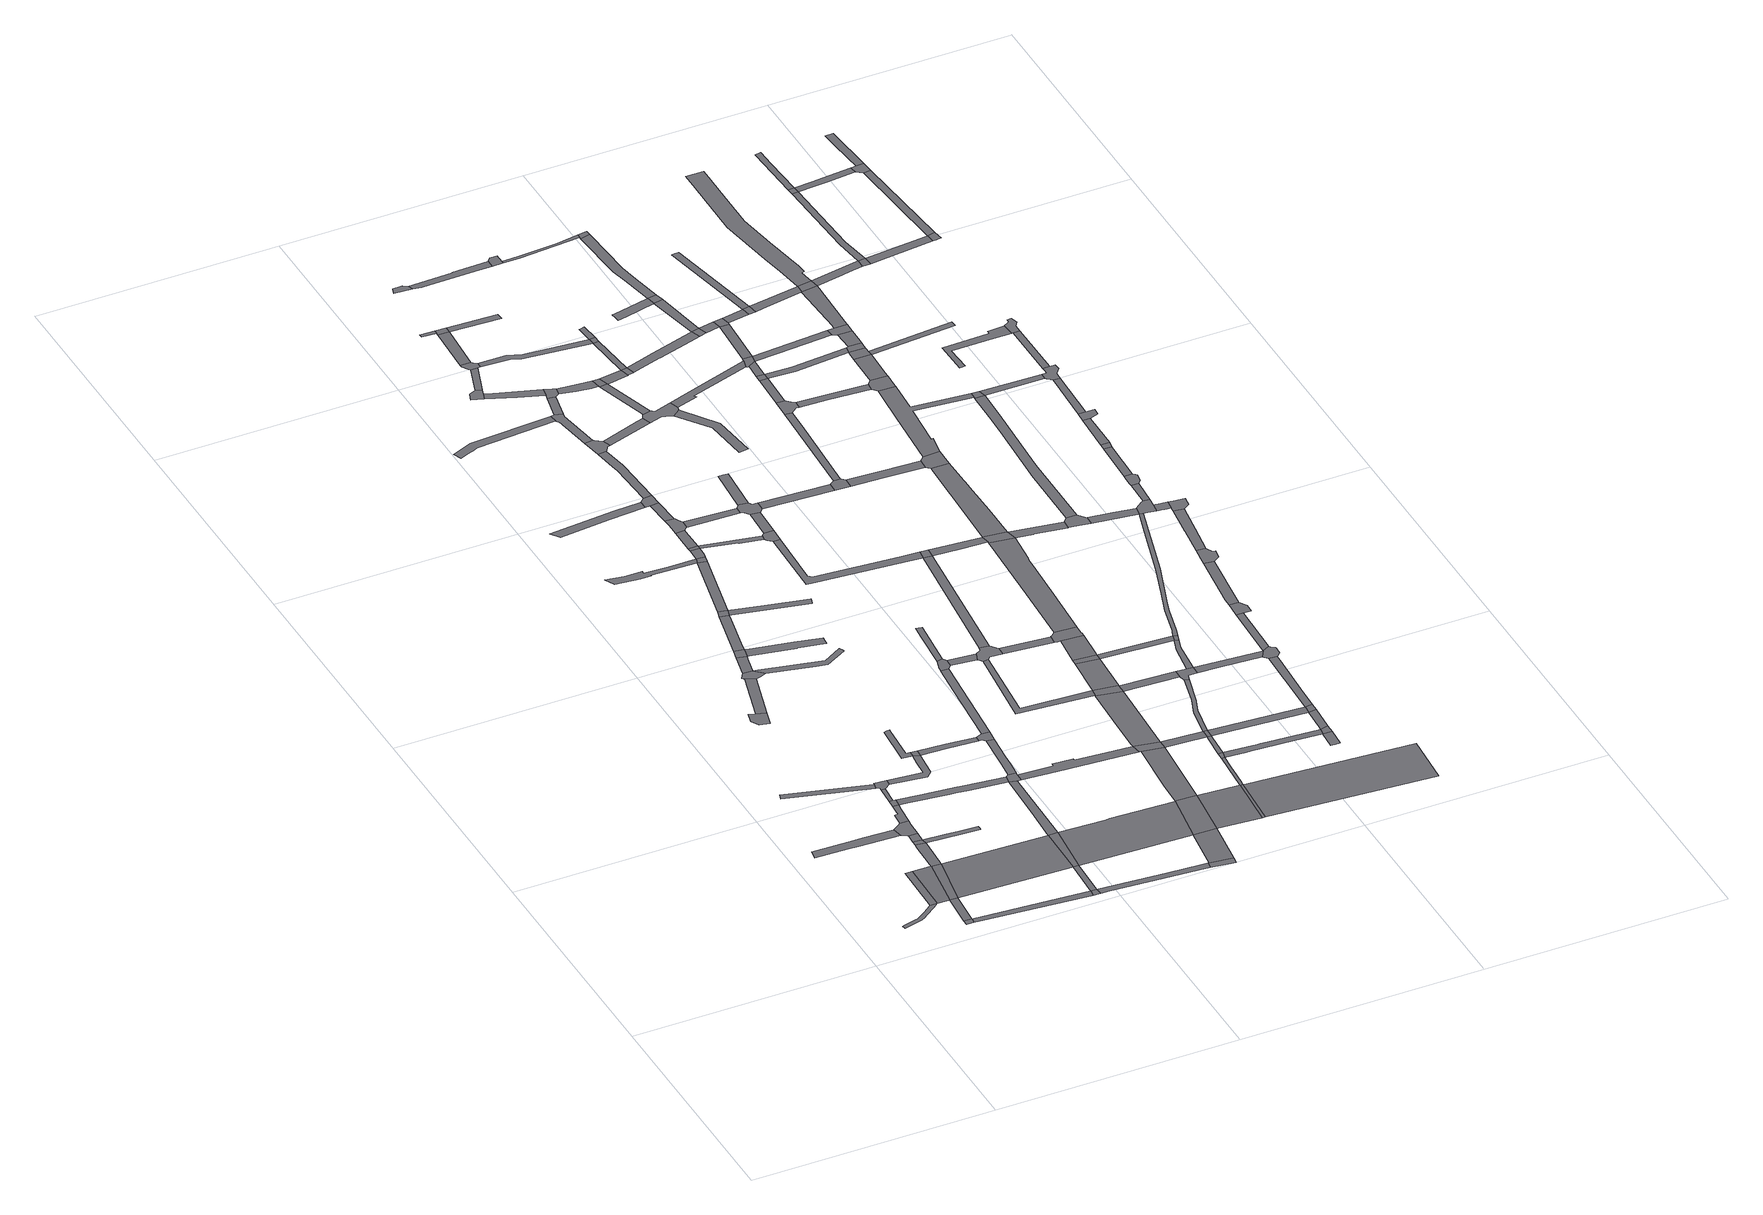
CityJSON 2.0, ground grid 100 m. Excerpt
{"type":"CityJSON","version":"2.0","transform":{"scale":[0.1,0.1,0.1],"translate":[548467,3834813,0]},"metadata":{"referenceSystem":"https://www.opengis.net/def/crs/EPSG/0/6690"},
"CityObjects":{
"road1":{"type":"Road","attributes":{"RoadStructureAttribute.sectionType":"1"},"geometry":[{"type":"MultiSurface","lod":"1","boundaries":[[[0,1,2,3,4,5,6,7,8,9,10,11,12,13,14]]]}]},
"road2":{"type":"Road","geometry":[{"type":"MultiSurface","lod":"1","boundaries":[[[15,16,17,18,19]]]}]},
"road3":{"type":"Road","geometry":[{"type":"MultiSurface","lod":"1","boundaries":[[[20,0,14,21]]]}]},
"road4":{"type":"Road","attributes":{"RoadStructureAttribute.sectionType":"1"},"geometry":[{"type":"MultiSurface","lod":"1","boundaries":[[[22,23,24,25,26,27,28,29]]]}]},
"road5":{"type":"Road","attributes":{"RoadStructureAttribute.sectionType":"1"},"geometry":[{"type":"MultiSurface","lod":"1","boundaries":[[[30,15,19,31]]]}]},
"road6":{"type":"Road","attributes":{"RoadStructureAttribute.sectionType":"1"},"geometry":[{"type":"MultiSurface","lod":"1","boundaries":[[[32,21,14,33,30,34]]]}]},
"road7":{"type":"Road","geometry":[{"type":"MultiSurface","lod":"1","boundaries":[[[34,30,31,35]]]}]},
"road8":{"type":"Road","attributes":{"RoadStructureAttribute.sectionType":"1"},"geometry":[{"type":"MultiSurface","lod":"1","boundaries":[[[36,37,38,39]]]}]},
"road9":{"type":"Road","attributes":{"RoadStructureAttribute.sectionType":"1"},"geometry":[{"type":"MultiSurface","lod":"1","boundaries":[[[40,41,42,43,34,35,44,45,46]]]}]},
"road10":{"type":"Road","geometry":[{"type":"MultiSurface","lod":"1","boundaries":[[[47,40,46,48]]]}]},
"road11":{"type":"Road","attributes":{"RoadStructureAttribute.sectionType":"1"},"geometry":[{"type":"MultiSurface","lod":"1","boundaries":[[[49,47,48,50]]]}]},
"road12":{"type":"Road","geometry":[{"type":"MultiSurface","lod":"1","boundaries":[[[51,52,29,28,53,49,50,54,55]]]}]},
"road13":{"type":"Road","attributes":{"RoadStructureAttribute.sectionType":"1"},"geometry":[{"type":"MultiSurface","lod":"1","boundaries":[[[56,18,17,57,58,59]]]}]},
"road14":{"type":"Road","attributes":{"RoadStructureAttribute.sectionType":"1"},"geometry":[{"type":"MultiSurface","lod":"1","boundaries":[[[60,61,62,63,64,51,55,65,66]]]}]},
"road15":{"type":"Road","geometry":[{"type":"MultiSurface","lod":"1","boundaries":[[[67,68,69,70,71,72]]]}]},
"road16":{"type":"Road","geometry":[{"type":"MultiSurface","lod":"1","boundaries":[[[73,60,66,74,75]]]}]},
"road17":{"type":"Road","attributes":{"RoadStructureAttribute.sectionType":"1"},"geometry":[{"type":"MultiSurface","lod":"1","boundaries":[[[76,73,75,77]]]}]},
"road18":{"type":"Road","geometry":[{"type":"MultiSurface","lod":"1","boundaries":[[[78,79,80,81,82,83,84,48,46]]]}]},
"road19":{"type":"Road","attributes":{"RoadStructureAttribute.sectionType":"1"},"geometry":[{"type":"MultiSurface","lod":"1","boundaries":[[[35,31,85,86,87]]]}]},
"road20":{"type":"Road","geometry":[{"type":"MultiSurface","lod":"1","boundaries":[[[88,89,39,38,90,76,77,91,92]]]}]},
"road21":{"type":"Road","attributes":{"RoadStructureAttribute.sectionType":"1"},"geometry":[{"type":"MultiSurface","lod":"1","boundaries":[[[93,72,71,94]]]}]},
"road22":{"type":"Road","geometry":[{"type":"MultiSurface","lod":"1","boundaries":[[[95,96,97,93,94,98,99,100]]]}]},
"road23":{"type":"Road","geometry":[{"type":"MultiSurface","lod":"1","boundaries":[[[59,58,101,102]]]}]},
"road24":{"type":"Road","attributes":{"RoadStructureAttribute.sectionType":"1"},"geometry":[{"type":"MultiSurface","lod":"1","boundaries":[[[103,104,105,92,91,106,107,108,109]]]}]},
"road25":{"type":"Road","attributes":{"RoadStructureAttribute.sectionType":"1"},"geometry":[{"type":"MultiSurface","lod":"1","boundaries":[[[110,95,100,111,112]]]}]},
"road26":{"type":"Road","attributes":{"RoadStructureAttribute.sectionType":"1"},"geometry":[{"type":"MultiSurface","lod":"1","boundaries":[[[86,59,102,113]]]}]},
"road27":{"type":"Road","attributes":{"RoadStructureAttribute.sectionType":"1"},"geometry":[{"type":"MultiSurface","lod":"1","boundaries":[[[114,115,116,117,74,66,118,119,120,121,122,123]]]}]},
"road28":{"type":"Road","geometry":[{"type":"MultiSurface","lod":"1","boundaries":[[[124,110,112,125]]]}]},
"road29":{"type":"Road","geometry":[{"type":"MultiSurface","lod":"1","boundaries":[[[126,127,128,129,130,131,103,132]]]}]},
"road30":{"type":"Road","geometry":[{"type":"MultiSurface","lod":"1","boundaries":[[[87,86,113,133]]]}]},
"road31":{"type":"Road","geometry":[{"type":"MultiSurface","lod":"1","boundaries":[[[132,103,109,134]]]}]},
"road32":{"type":"Road","attributes":{"RoadStructureAttribute.sectionType":"1"},"geometry":[{"type":"MultiSurface","lod":"1","boundaries":[[[135,124,125,136,137,138]]]}]},
"road33":{"type":"Road","attributes":{"RoadStructureAttribute.sectionType":"1"},"geometry":[{"type":"MultiSurface","lod":"1","boundaries":[[[139,140,141,142,143,144,145,146,147,148,149,150,151]]]}]},
"road34":{"type":"Road","attributes":{"RoadStructureAttribute.sectionType":"1"},"geometry":[{"type":"MultiSurface","lod":"1","boundaries":[[[152,153,154,155,156,157,158,159,100,99]]]}]},
"road35":{"type":"Road","geometry":[{"type":"MultiSurface","lod":"1","boundaries":[[[160,135,138,161]]]}]},
"road36":{"type":"Road","attributes":{"RoadStructureAttribute.sectionType":"1"},"geometry":[{"type":"MultiSurface","lod":"1","boundaries":[[[122,162,87,133,163,164]]]}]},
"road37":{"type":"Road","attributes":{"RoadStructureAttribute.sectionType":"1"},"geometry":[{"type":"MultiSurface","lod":"1","boundaries":[[[165,166,167,168,169,170,171,172,173,125,112]]]}]},
"road38":{"type":"Road","attributes":{"RoadStructureAttribute.sectionType":"1"},"geometry":[{"type":"MultiSurface","lod":"1","boundaries":[[[174,175,176,102,101,177,178,179,180,181]]]}]},
"road39":{"type":"Road","attributes":{"RoadStructureAttribute.sectionType":"1"},"geometry":[{"type":"MultiSurface","lod":"1","boundaries":[[[182,134,109,183,184,185]]]}]},
"road40":{"type":"Road","attributes":{"RoadStructureAttribute.sectionType":"1"},"geometry":[{"type":"MultiSurface","lod":"1","boundaries":[[[186,187,188,189,190,191,192]]]}]},
"road41":{"type":"Road","attributes":{"RoadStructureAttribute.sectionType":"1"},"geometry":[{"type":"MultiSurface","lod":"1","boundaries":[[[150,160,161,193]]]}]},
"road42":{"type":"Road","geometry":[{"type":"MultiSurface","lod":"1","boundaries":[[[194,123,122,164,195,196,197]]]}]},
"road43":{"type":"Road","attributes":{"RoadStructureAttribute.sectionType":"1"},"geometry":[{"type":"MultiSurface","lod":"1","boundaries":[[[198,199,200,194,197,201,202,203]]]}]},
"road44":{"type":"Road","attributes":{"RoadStructureAttribute.sectionType":"1"},"geometry":[{"type":"MultiSurface","lod":"1","boundaries":[[[204,205,206,207,208,209,210,211]]]}]},
"road45":{"type":"Road","attributes":{"RoadStructureAttribute.sectionType":"1"},"geometry":[{"type":"MultiSurface","lod":"1","boundaries":[[[212,213,214,215,216,217,161,138]]]}]},
"road46":{"type":"Road","attributes":{"RoadStructureAttribute.sectionType":"1"},"geometry":[{"type":"MultiSurface","lod":"1","boundaries":[[[218,219,133,113,220,221,222]]]}]},
"road47":{"type":"Road","geometry":[{"type":"MultiSurface","lod":"1","boundaries":[[[151,150,193,223]]]}]},
"road48":{"type":"Road","geometry":[{"type":"MultiSurface","lod":"1","boundaries":[[[224,185,184,225,198,203,226]]]}]},
"road49":{"type":"Road","attributes":{"RoadStructureAttribute.sectionType":"1"},"geometry":[{"type":"MultiSurface","lod":"1","boundaries":[[[227,151,223,228,229,230]]]}]},
"road50":{"type":"Road","geometry":[{"type":"MultiSurface","lod":"1","boundaries":[[[231,227,230,232]]]}]},
"road51":{"type":"Road","attributes":{"RoadStructureAttribute.sectionType":"1"},"geometry":[{"type":"MultiSurface","lod":"1","boundaries":[[[233,234,235,231,232,236,237,238]]]}]},
"road52":{"type":"Road","geometry":[{"type":"MultiSurface","lod":"1","boundaries":[[[239,240,233,238,241,242,243,244,245,246,247]]]}]},
"road53":{"type":"Road","geometry":[{"type":"MultiSurface","lod":"1","boundaries":[[[248,249,250,251,252,253,254,255]]]}]},
"road54":{"type":"Road","attributes":{"RoadStructureAttribute.sectionType":"1"},"geometry":[{"type":"MultiSurface","lod":"1","boundaries":[[[256,257,258,239,247]]]}]},
"road55":{"type":"Road","geometry":[{"type":"MultiSurface","lod":"1","boundaries":[[[259,260,261,262,186,192,257,256]]]}]},
"road56":{"type":"Road","attributes":{"RoadStructureAttribute.sectionType":"1"},"geometry":[{"type":"MultiSurface","lod":"1","boundaries":[[[263,264,224,226,265]]]}]},
"road57":{"type":"Road","geometry":[{"type":"MultiSurface","lod":"1","boundaries":[[[181,180,266,267,268]]]}]},
"road58":{"type":"Road","attributes":{"RoadStructureAttribute.sectionType":"1"},"geometry":[{"type":"MultiSurface","lod":"1","boundaries":[[[269,270,271,272,273,274,275,276,260,259]]]}]},
"road59":{"type":"Road","attributes":{"RoadStructureAttribute.sectionType":"1"},"geometry":[{"type":"MultiSurface","lod":"1","boundaries":[[[232,230,277,278,279,280,281]]]}]},
"road60":{"type":"Road","attributes":{"RoadStructureAttribute.sectionType":"1"},"geometry":[{"type":"MultiSurface","lod":"1","boundaries":[[[282,283,284,285,286,287,288,196,195,289,290,291]]]}]},
"road61":{"type":"Road","attributes":{"RoadStructureAttribute.sectionType":"1"},"geometry":[{"type":"MultiSurface","lod":"1","boundaries":[[[292,248,255,293]]]}]},
"road62":{"type":"Road","attributes":{"RoadStructureAttribute.sectionType":"1"},"geometry":[{"type":"MultiSurface","lod":"1","boundaries":[[[221,268,267,294]]]}]},
"road63":{"type":"Road","attributes":{"RoadStructureAttribute.sectionType":"1"},"geometry":[{"type":"MultiSurface","lod":"1","boundaries":[[[295,254,253,296,297,298]]]}]},
"road64":{"type":"Road","geometry":[{"type":"MultiSurface","lod":"1","boundaries":[[[299,300,301,292,293,302,303,304,305]]]}]},
"road65":{"type":"Road","geometry":[{"type":"MultiSurface","lod":"1","boundaries":[[[306,307,308,309,273,272,310,311,312,313,314]]]}]},
"road66":{"type":"Road","attributes":{"RoadStructureAttribute.sectionType":"1"},"geometry":[{"type":"MultiSurface","lod":"1","boundaries":[[[244,243,315,316]]]}]},
"road67":{"type":"Road","attributes":{"RoadStructureAttribute.sectionType":"1"},"geometry":[{"type":"MultiSurface","lod":"1","boundaries":[[[317,204,211,318,319,320,309,308,321,322]]]}]},
"road68":{"type":"Road","geometry":[{"type":"MultiSurface","lod":"1","boundaries":[[[323,324,325,326,327,263,265,328,329]]]}]},
"road69":{"type":"Road","geometry":[{"type":"MultiSurface","lod":"1","boundaries":[[[330,331,332,333,334]]]}]},
"road70":{"type":"Road","attributes":{"RoadStructureAttribute.sectionType":"1"},"geometry":[{"type":"MultiSurface","lod":"1","boundaries":[[[335,336,299,305,337,338]]]}]},
"road71":{"type":"Road","geometry":[{"type":"MultiSurface","lod":"1","boundaries":[[[339,222,221,294,340]]]}]},
"road72":{"type":"Road","geometry":[{"type":"MultiSurface","lod":"1","boundaries":[[[341,317,322,342]]]}]},
"road73":{"type":"Road","geometry":[{"type":"MultiSurface","lod":"1","boundaries":[[[343,344,345,346,347,324,323]]]}]},
"road74":{"type":"Road","geometry":[{"type":"MultiSurface","lod":"1","boundaries":[[[334,333,335,338,348]]]}]},
"road75":{"type":"Road","geometry":[{"type":"MultiSurface","lod":"1","boundaries":[[[349,350,281,280,351,352,353,354,355]]]}]},
"road76":{"type":"Road","attributes":{"RoadStructureAttribute.sectionType":"1"},"geometry":[{"type":"MultiSurface","lod":"1","boundaries":[[[329,328,356,357]]]}]},
"road77":{"type":"Road","geometry":[{"type":"MultiSurface","lod":"1","boundaries":[[[358,298,297,341,342,359,360]]]}]},
"road78":{"type":"Road","attributes":{"RoadStructureAttribute.sectionType":"1"},"geometry":[{"type":"MultiSurface","lod":"1","boundaries":[[[361,362,349,355,363]]]}]},
"road79":{"type":"Road","geometry":[{"type":"MultiSurface","lod":"1","boundaries":[[[364,365,366,367,368]]]}]},
"road80":{"type":"Road","attributes":{"RoadStructureAttribute.sectionType":"1"},"geometry":[{"type":"MultiSurface","lod":"1","boundaries":[[[369,370,314,313,371,372]]]}]},
"road81":{"type":"Road","geometry":[{"type":"MultiSurface","lod":"1","boundaries":[[[373,374,375,316,315,376,377,361,363,378,379,380,381]]]}]},
"road82":{"type":"Road","attributes":{"RoadStructureAttribute.sectionType":"1"},"geometry":[{"type":"MultiSurface","lod":"1","boundaries":[[[382,383,339,340,384,385]]]}]},
"road83":{"type":"Road","attributes":{"RoadStructureAttribute.sectionType":"1"},"geometry":[{"type":"MultiSurface","lod":"1","boundaries":[[[386,387,340,294,388,389]]]}]},
"road84":{"type":"Road","geometry":[{"type":"MultiSurface","lod":"1","boundaries":[[[390,391,392,357,356,393,394,395,396,397,398,399,400,401]]]}]},
"road85":{"type":"Road","geometry":[{"type":"MultiSurface","lod":"1","boundaries":[[[402,403,404,405,373,381]]]}]},
"road86":{"type":"Road","attributes":{"RoadStructureAttribute.sectionType":"1"},"geometry":[{"type":"MultiSurface","lod":"1","boundaries":[[[406,407,408,348,338]]]}]},
"road87":{"type":"Road","attributes":{"RoadStructureAttribute.sectionType":"1"},"geometry":[{"type":"MultiSurface","lod":"1","boundaries":[[[409,360,359,410,411,412,413,414]]]}]},
"road88":{"type":"Road","attributes":{"RoadStructureAttribute.sectionType":"1"},"geometry":[{"type":"MultiSurface","lod":"1","boundaries":[[[415,396,395,416,417,418]]]}]},
"road89":{"type":"Road","geometry":[{"type":"MultiSurface","lod":"1","boundaries":[[[291,290,382,385,419]]]}]},
"road90":{"type":"Road","attributes":{"RoadStructureAttribute.sectionType":"1"},"geometry":[{"type":"MultiSurface","lod":"1","boundaries":[[[420,421,303,302,422,423,424,425]]]}]},
"road91":{"type":"Road","attributes":{"RoadStructureAttribute.sectionType":"1"},"geometry":[{"type":"MultiSurface","lod":"1","boundaries":[[[353,426,427,428,429,430,431,432,433,434,354]]]}]},
"road92":{"type":"Road","geometry":[{"type":"MultiSurface","lod":"1","boundaries":[[[389,388,435,436]]]}]},
"road93":{"type":"Road","attributes":{"RoadStructureAttribute.sectionType":"1"},"geometry":[{"type":"MultiSurface","lod":"1","boundaries":[[[437,438,439,440]]]}]},
"road94":{"type":"Road","geometry":[{"type":"MultiSurface","lod":"1","boundaries":[[[414,413,438,437,441]]]}]},
"road95":{"type":"Road","attributes":{"RoadStructureAttribute.sectionType":"1"},"geometry":[{"type":"MultiSurface","lod":"1","boundaries":[[[442,443,444,445,291,419,446,447,448]]]}]},
"road96":{"type":"Road","attributes":{"RoadStructureAttribute.sectionType":"1"},"geometry":[{"type":"MultiSurface","lod":"1","boundaries":[[[430,390,401,449,450]]]}]},
"road97":{"type":"Road","geometry":[{"type":"MultiSurface","lod":"1","boundaries":[[[451,452,453,440,439,454,369,372,455,456,457,458,459,460]]]}]},
"road98":{"type":"Road","attributes":{"RoadStructureAttribute.sectionType":"1"},"geometry":[{"type":"MultiSurface","lod":"1","boundaries":[[[399,398,461,462]]]}]},
"road99":{"type":"Road","attributes":{"RoadStructureAttribute.sectionType":"1"},"geometry":[{"type":"MultiSurface","lod":"1","boundaries":[[[463,464,465,367,366,466,467,468,469]]]}]},
"road100":{"type":"Road","attributes":{"RoadStructureAttribute.sectionType":"1"},"geometry":[{"type":"MultiSurface","lod":"1","boundaries":[[[379,378,470,471]]]}]},
"road101":{"type":"Road","attributes":{"RoadStructureAttribute.sectionType":"1"},"geometry":[{"type":"MultiSurface","lod":"1","boundaries":[[[472,473,441,437,474,475,476]]]}]},
"road102":{"type":"Road","attributes":{"RoadStructureAttribute.sectionType":"1"},"geometry":[{"type":"MultiSurface","lod":"1","boundaries":[[[477,478,479,389,436,480,481,482,483]]]}]},
"road103":{"type":"Road","geometry":[{"type":"MultiSurface","lod":"1","boundaries":[[[418,417,442,448,484,485,486]]]}]},
"road104":{"type":"Road","attributes":{"RoadStructureAttribute.sectionType":"1"},"geometry":[{"type":"MultiSurface","lod":"1","boundaries":[[[419,385,487,488,489,490]]]}]},
"road105":{"type":"Road","attributes":{"RoadStructureAttribute.sectionType":"1"},"geometry":[{"type":"MultiSurface","lod":"1","boundaries":[[[491,492,493,494,495,459,458]]]}]},
"road106":{"type":"Road","geometry":[{"type":"MultiSurface","lod":"1","boundaries":[[[496,477,483,497]]]}]},
"road107":{"type":"Road","attributes":{"RoadStructureAttribute.sectionType":"1"},"geometry":[{"type":"MultiSurface","lod":"1","boundaries":[[[498,486,485,499]]]}]},
"road108":{"type":"Road","geometry":[{"type":"MultiSurface","lod":"1","boundaries":[[[500,472,476,501,502,503]]]}]},
"road109":{"type":"Road","attributes":{"RoadStructureAttribute.sectionType":"1"},"geometry":[{"type":"MultiSurface","lod":"1","boundaries":[[[489,504,496,497,505,506]]]}]},
"road110":{"type":"Road","geometry":[{"type":"MultiSurface","lod":"1","boundaries":[[[507,498,499,508]]]}]},
"road111":{"type":"Road","attributes":{"RoadStructureAttribute.sectionType":"1"},"geometry":[{"type":"MultiSurface","lod":"1","boundaries":[[[509,424,472,500]]]}]},
"road112":{"type":"Road","geometry":[{"type":"MultiSurface","lod":"1","boundaries":[[[490,489,506,510]]]}]},
"road113":{"type":"Road","geometry":[{"type":"MultiSurface","lod":"1","boundaries":[[[431,430,450,511]]]}]},
"road114":{"type":"Road","geometry":[{"type":"MultiSurface","lod":"1","boundaries":[[[512,425,424,509]]]}]},
"road115":{"type":"Road","attributes":{"RoadStructureAttribute.sectionType":"1"},"geometry":[{"type":"MultiSurface","lod":"1","boundaries":[[[513,507,508,514,515,516]]]}]},
"road116":{"type":"Road","geometry":[{"type":"MultiSurface","lod":"1","boundaries":[[[517,518,519,425,512]]]}]},
"road117":{"type":"Road","geometry":[{"type":"MultiSurface","lod":"1","boundaries":[[[520,521,522,462,461,523,513,516,524,525,526]]]}]},
"road118":{"type":"Road","geometry":[{"type":"MultiSurface","lod":"1","boundaries":[[[527,528,529,530,471,470,531,532]]]}]},
"road119":{"type":"Road","attributes":{"RoadStructureAttribute.sectionType":"1"},"geometry":[{"type":"MultiSurface","lod":"1","boundaries":[[[484,448,533,534]]]}]},
"road120":{"type":"Road","geometry":[{"type":"MultiSurface","lod":"1","boundaries":[[[535,463,469,536,537,538,539,540]]]}]},
"road121":{"type":"Road","attributes":{"RoadStructureAttribute.sectionType":"1"},"geometry":[{"type":"MultiSurface","lod":"1","boundaries":[[[541,542,543,544,490,510,545,546,547,548]]]}]},
"road122":{"type":"Road","attributes":{"RoadStructureAttribute.sectionType":"1"},"geometry":[{"type":"MultiSurface","lod":"1","boundaries":[[[511,450,549,550,551]]]}]},
"road123":{"type":"Road","attributes":{"RoadStructureAttribute.sectionType":"1"},"geometry":[{"type":"MultiSurface","lod":"1","boundaries":[[[552,553,451,460,554,555,556,557]]]}]},
"road124":{"type":"Road","attributes":{"RoadStructureAttribute.sectionType":"1"},"geometry":[{"type":"MultiSurface","lod":"1","boundaries":[[[558,559,560,561,562,497,483,563,564,565,566,567,568,569]]]}]},
"road125":{"type":"Road","attributes":{"RoadStructureAttribute.sectionType":"1"},"geometry":[{"type":"MultiSurface","lod":"1","boundaries":[[[570,571,572,573,500,503,574,575,576,577,578]]]}]},
"road126":{"type":"Road","attributes":{"RoadStructureAttribute.sectionType":"1"},"geometry":[{"type":"MultiSurface","lod":"1","boundaries":[[[579,529,528,580,581]]]}]},
"road127":{"type":"Road","attributes":{"RoadStructureAttribute.sectionType":"1"},"geometry":[{"type":"MultiSurface","lod":"1","boundaries":[[[582,436,435,583,584]]]}]},
"road128":{"type":"Road","attributes":{"RoadStructureAttribute.sectionType":"1"},"geometry":[{"type":"MultiSurface","lod":"1","boundaries":[[[585,586,520,526,587,588,589,590,591,592]]]}]},
"road129":{"type":"Road","attributes":{"RoadStructureAttribute.sectionType":"1"},"geometry":[{"type":"MultiSurface","lod":"1","boundaries":[[[508,499,593,594]]]}]},
"road130":{"type":"Road","attributes":{"RoadStructureAttribute.sectionType":"1"},"geometry":[{"type":"MultiSurface","lod":"1","boundaries":[[[595,510,506,596,597,598]]]}]},
"road131":{"type":"Road","geometry":[{"type":"MultiSurface","lod":"1","boundaries":[[[534,533,541,548,599,600,601,602]]]}]},
"road132":{"type":"Road","attributes":{"RoadStructureAttribute.sectionType":"1"},"geometry":[{"type":"MultiSurface","lod":"1","boundaries":[[[603,532,531,604,605,606]]]}]},
"road133":{"type":"Road","geometry":[{"type":"MultiSurface","lod":"1","boundaries":[[[607,608,609,610,611,612,613]]]}]},
"road134":{"type":"Road","attributes":{"RoadStructureAttribute.sectionType":"1"},"geometry":[{"type":"MultiSurface","lod":"1","boundaries":[[[614,615,616,537,536,617,618]]]}]},
"road135":{"type":"Road","geometry":[{"type":"MultiSurface","lod":"1","boundaries":[[[619,579,581,620,621,622,623,624,625,626,627]]]}]},
"road136":{"type":"Road","geometry":[{"type":"MultiSurface","lod":"1","boundaries":[[[628,629,551,550,630,585,592,631]]]}]},
"road137":{"type":"Road","attributes":{"RoadStructureAttribute.sectionType":"1"},"geometry":[{"type":"MultiSurface","lod":"1","boundaries":[[[593,632,633,602,601,634,635]]]}]},
"road138":{"type":"Road","attributes":{"RoadStructureAttribute.sectionType":"1"},"geometry":[{"type":"MultiSurface","lod":"1","boundaries":[[[636,619,627,637]]]}]},
"road139":{"type":"Road","geometry":[{"type":"MultiSurface","lod":"1","boundaries":[[[638,636,637,639]]]}]},
"road140":{"type":"Road","geometry":[{"type":"MultiSurface","lod":"1","boundaries":[[[568,640,641,642,643]]]}]},
"road141":{"type":"Road","geometry":[{"type":"MultiSurface","lod":"1","boundaries":[[[594,593,635,644]]]}]},
"road142":{"type":"Road","attributes":{"RoadStructureAttribute.sectionType":"1"},"geometry":[{"type":"MultiSurface","lod":"1","boundaries":[[[645,646,638,639]]]}]},
"road143":{"type":"Road","geometry":[{"type":"MultiSurface","lod":"1","boundaries":[[[647,570,578,648,649,650]]]}]},
"road144":{"type":"Road","geometry":[{"type":"MultiSurface","lod":"1","boundaries":[[[651,569,568,643]]]}]},
"road145":{"type":"Road","attributes":{"RoadStructureAttribute.sectionType":"1"},"geometry":[{"type":"MultiSurface","lod":"1","boundaries":[[[652,613,653,654,570,647]]]}]},
"road146":{"type":"Road","attributes":{"RoadStructureAttribute.sectionType":"1"},"geometry":[{"type":"MultiSurface","lod":"1","boundaries":[[[655,656,657,658,659,660,628,631,661,662,663,664,665,666]]]}]},
"road147":{"type":"Road","geometry":[{"type":"MultiSurface","lod":"1","boundaries":[[[667,668,552,557,669,670,646,645,671]]]}]},
"road148":{"type":"Road","geometry":[{"type":"MultiSurface","lod":"1","boundaries":[[[672,607,613,652]]]}]},
"road149":{"type":"Road","attributes":{"RoadStructureAttribute.sectionType":"1"},"geometry":[{"type":"MultiSurface","lod":"1","boundaries":[[[673,597,674,569,651]]]}]},
"road150":{"type":"Road","attributes":{"RoadStructureAttribute.sectionType":"1"},"geometry":[{"type":"MultiSurface","lod":"1","boundaries":[[[675,601,600,676,677,678]]]}]},
"road151":{"type":"Road","attributes":{"RoadStructureAttribute.sectionType":"1"},"geometry":[{"type":"MultiSurface","lod":"1","boundaries":[[[679,647,650,680,681]]]}]},
"road152":{"type":"Road","geometry":[{"type":"MultiSurface","lod":"1","boundaries":[[[682,598,597,673]]]}]},
"road153":{"type":"Road","attributes":{"RoadStructureAttribute.sectionType":"1"},"geometry":[{"type":"MultiSurface","lod":"1","boundaries":[[[681,667,671,683]]]}]},
"road154":{"type":"Road","attributes":{"RoadStructureAttribute.sectionType":"1"},"geometry":[{"type":"MultiSurface","lod":"1","boundaries":[[[684,685,686,687,688,689,690,691,607,672]]]}]},
"road155":{"type":"Road","attributes":{"RoadStructureAttribute.sectionType":"1"},"geometry":[{"type":"MultiSurface","lod":"1","boundaries":[[[692,693,694,695,631,592,696,697,698,699,700]]]}]},
"road156":{"type":"Road","geometry":[{"type":"MultiSurface","lod":"1","boundaries":[[[701,702,606,605,655,666]]]}]},
"road157":{"type":"Road","attributes":{"RoadStructureAttribute.sectionType":"1"},"geometry":[{"type":"MultiSurface","lod":"1","boundaries":[[[703,624,623,704,705,706,707,708]]]}]},
"road158":{"type":"Road","geometry":[{"type":"MultiSurface","lod":"1","boundaries":[[[709,679,681,683,710]]]}]},
"road159":{"type":"Road","geometry":[{"type":"MultiSurface","lod":"1","boundaries":[[[711,712,614,618,688,687]]]}]},
"road160":{"type":"Road","attributes":{"RoadStructureAttribute.sectionType":"1"},"geometry":[{"type":"MultiSurface","lod":"1","boundaries":[[[713,714,715,598,682,716,717,718]]]}]},
"road161":{"type":"Road","attributes":{"RoadStructureAttribute.sectionType":"1"},"geometry":[{"type":"MultiSurface","lod":"1","boundaries":[[[719,720,639,637,721,722]]]}]},
"road162":{"type":"Road","attributes":{"RoadStructureAttribute.sectionType":"1"},"geometry":[{"type":"MultiSurface","lod":"1","boundaries":[[[723,724,709,710,725]]]}]},
"road163":{"type":"Road","geometry":[{"type":"MultiSurface","lod":"1","boundaries":[[[726,727,728,678,677,713,718,729,730,731,732]]]}]},
"road164":{"type":"Road","attributes":{"RoadStructureAttribute.sectionType":"1"},"geometry":[{"type":"MultiSurface","lod":"1","boundaries":[[[733,671,645,734,735]]]}]},
"road165":{"type":"Road","attributes":{"RoadStructureAttribute.sectionType":"1"},"geometry":[{"type":"MultiSurface","lod":"1","boundaries":[[[736,737,738,739,740,741,594,644,742,743,744,745,746]]]}]},
"road166":{"type":"Road","geometry":[{"type":"MultiSurface","lod":"1","boundaries":[[[747,700,699,748,749,750,751,752,753]]]}]},
"road167":{"type":"Road","geometry":[{"type":"MultiSurface","lod":"1","boundaries":[[[754,723,725,755]]]}]},
"road168":{"type":"Road","attributes":{"RoadStructureAttribute.sectionType":"1"},"geometry":[{"type":"MultiSurface","lod":"1","boundaries":[[[756,678,728,757]]]}]},
"road169":{"type":"Road","attributes":{"RoadStructureAttribute.sectionType":"1"},"geometry":[{"type":"MultiSurface","lod":"1","boundaries":[[[758,759,760,761,723,754]]]}]},
"road170":{"type":"Road","geometry":[{"type":"MultiSurface","lod":"1","boundaries":[[[762,763,708,707,764,765,766,767,768,769,770]]]}]},
"road171":{"type":"Road","geometry":[{"type":"MultiSurface","lod":"1","boundaries":[[[771,756,757,772,773,774]]]}]},
"road172":{"type":"Road","attributes":{"RoadStructureAttribute.sectionType":"1"},"geometry":[{"type":"MultiSurface","lod":"1","boundaries":[[[766,775,776,702,701,777,778,779,780,781,782,783,784,767]]]}]},
"road173":{"type":"Road","attributes":{"RoadStructureAttribute.sectionType":"1"},"geometry":[{"type":"MultiSurface","lod":"1","boundaries":[[[785,786,762,770,787,788]]]}]},
"road174":{"type":"Road","attributes":{"RoadStructureAttribute.sectionType":"1"},"geometry":[{"type":"MultiSurface","lod":"1","boundaries":[[[789,790,791,751,750,792,736,793]]]}]},
"road175":{"type":"Road","geometry":[{"type":"MultiSurface","lod":"1","boundaries":[[[722,794,785,788,795,796,797,798]]]}]},
"road176":{"type":"Road","attributes":{"RoadStructureAttribute.sectionType":"1"},"geometry":[{"type":"MultiSurface","lod":"1","boundaries":[[[799,800,754,755,801,802]]]}]},
"road177":{"type":"Road","attributes":{"RoadStructureAttribute.sectionType":"1"},"geometry":[{"type":"MultiSurface","lod":"1","boundaries":[[[803,804,771,774,805]]]}]},
"road178":{"type":"Road","attributes":{"RoadStructureAttribute.sectionType":"1"},"geometry":[{"type":"MultiSurface","lod":"1","boundaries":[[[806,807,808,809,810,811,812,813,814,815,747,753]]]}]},
"road179":{"type":"Road","geometry":[{"type":"MultiSurface","lod":"1","boundaries":[[[816,817,719,722,798,818,819]]]}]},
"road180":{"type":"Road","attributes":{"RoadStructureAttribute.sectionType":"1"},"geometry":[{"type":"MultiSurface","lod":"1","boundaries":[[[820,816,819,821,822]]]}]},
"road181":{"type":"Road","geometry":[{"type":"MultiSurface","lod":"1","boundaries":[[[823,824,733,735,825,820,822,826]]]}]},
"road182":{"type":"Road","geometry":[{"type":"MultiSurface","lod":"1","boundaries":[[[827,828,803,805,829,830,831,832,833]]]}]},
"road183":{"type":"Road","attributes":{"RoadStructureAttribute.sectionType":"1"},"geometry":[{"type":"MultiSurface","lod":"1","boundaries":[[[834,835,836,802,837,838,823,826]]]}]},
"road184":{"type":"Road","geometry":[{"type":"MultiSurface","lod":"1","boundaries":[[[839,840,793,736,746,841,842,843,844]]]}]},
"road185":{"type":"Road","geometry":[{"type":"MultiSurface","lod":"1","boundaries":[[[845,799,802,836]]]}]},
"road186":{"type":"Road","geometry":[{"type":"MultiSurface","lod":"1","boundaries":[[[782,781,811,810,846]]]}]},
"road187":{"type":"Road","attributes":{"RoadStructureAttribute.sectionType":"1"},"geometry":[{"type":"MultiSurface","lod":"1","boundaries":[[[847,848,849,827,833,850,851]]]}]},
"road188":{"type":"Road","attributes":{"RoadStructureAttribute.sectionType":"1"},"geometry":[{"type":"MultiSurface","lod":"1","boundaries":[[[852,853,843,842,854,855,856,857,858,859]]]}]},
"road189":{"type":"Road","attributes":{"RoadStructureAttribute.sectionType":"1"},"geometry":[{"type":"MultiSurface","lod":"1","boundaries":[[[860,839,844,861]]]}]},
"road190":{"type":"Road","attributes":{"RoadStructureAttribute.sectionType":"1"},"geometry":[{"type":"MultiSurface","lod":"1","boundaries":[[[862,863,864,865,866,795,788]]]}]},
"road191":{"type":"Road","geometry":[{"type":"MultiSurface","lod":"1","boundaries":[[[867,868,869,870,871,872,860,861,873,874]]]}]},
"road192":{"type":"Road","geometry":[{"type":"MultiSurface","lod":"1","boundaries":[[[875,859,858,847,851,876,877,878,879]]]}]},
"road193":{"type":"Road","attributes":{"RoadStructureAttribute.sectionType":"1"},"geometry":[{"type":"MultiSurface","lod":"1","boundaries":[[[880,881,882,883,884,799,845,885,886,887,888,889,890,891,892,893]]]}]},
"road194":{"type":"Road","attributes":{"RoadStructureAttribute.sectionType":"1"},"geometry":[{"type":"MultiSurface","lod":"1","boundaries":[[[894,870,869,895]]]}]},
"road195":{"type":"Road","geometry":[{"type":"MultiSurface","lod":"1","boundaries":[[[896,894,895,897]]]}]},
"road196":{"type":"Road","attributes":{"RoadStructureAttribute.sectionType":"1"},"geometry":[{"type":"MultiSurface","lod":"1","boundaries":[[[898,899,900,845,836,901,902,903,904,905]]]}]},
"road197":{"type":"Road","attributes":{"RoadStructureAttribute.sectionType":"1"},"geometry":[{"type":"MultiSurface","lod":"1","boundaries":[[[846,810,906,907]]]}]},
"road198":{"type":"Road","attributes":{"RoadStructureAttribute.sectionType":"1"},"geometry":[{"type":"MultiSurface","lod":"1","boundaries":[[[908,896,897,909]]]}]},
"road199":{"type":"Road","geometry":[{"type":"MultiSurface","lod":"1","boundaries":[[[910,908,909,911,912,913]]]}]},
"road200":{"type":"Road","attributes":{"RoadStructureAttribute.sectionType":"1"},"geometry":[{"type":"MultiSurface","lod":"1","boundaries":[[[914,915,916,917,918,919,920,921,922,923]]]}]},
"road201":{"type":"Road","attributes":{"RoadStructureAttribute.sectionType":"1"},"geometry":[{"type":"MultiSurface","lod":"1","boundaries":[[[924,910,913,925]]]}]},
"road202":{"type":"Road","geometry":[{"type":"MultiSurface","lod":"1","boundaries":[[[926,905,904,927]]]}]},
"road203":{"type":"Road","geometry":[{"type":"MultiSurface","lod":"1","boundaries":[[[928,929,930,931,932,933,934,907,906,935,936,924,925,937,938]]]}]},
"road204":{"type":"Road","attributes":{"RoadStructureAttribute.sectionType":"1"},"geometry":[{"type":"MultiSurface","lod":"1","boundaries":[[[939,940,941,942,943,944,905,926]]]}]},
"road205":{"type":"Road","attributes":{"RoadStructureAttribute.sectionType":"1"},"geometry":[{"type":"MultiSurface","lod":"1","boundaries":[[[945,932,931,946]]]}]},
"road206":{"type":"Road","geometry":[{"type":"MultiSurface","lod":"1","boundaries":[[[947,948,942,941]]]}]},
"road207":{"type":"Road","geometry":[{"type":"MultiSurface","lod":"1","boundaries":[[[949,950,951,914,923,945,946,952,953,954]]]}]},
"road208":{"type":"Road","attributes":{"RoadStructureAttribute.sectionType":"1"},"geometry":[{"type":"MultiSurface","lod":"1","boundaries":[[[955,956,957,958,948,947]]]}]},
"road209":{"type":"Road","attributes":{"RoadStructureAttribute.sectionType":"1"},"geometry":[{"type":"MultiSurface","lod":"1","boundaries":[[[959,960,926,927,961,962]]]}]},
"road210":{"type":"Road","attributes":{"RoadStructureAttribute.sectionType":"1"},"geometry":[{"type":"MultiSurface","lod":"1","boundaries":[[[963,964,965,947,941,966,967,968]]]}]},
"road211":{"type":"Road","geometry":[{"type":"MultiSurface","lod":"1","boundaries":[[[969,959,962,970,971,972]]]}]},
"road212":{"type":"Road","attributes":{"RoadStructureAttribute.sectionType":"1"},"geometry":[{"type":"MultiSurface","lod":"1","boundaries":[[[973,974,959,969]]]}]},
"road213":{"type":"Road","geometry":[{"type":"MultiSurface","lod":"1","boundaries":[[[975,976,963,968,974,973]]]}]},
"road214":{"type":"Road","attributes":{"RoadStructureAttribute.sectionType":"1"},"geometry":[{"type":"MultiSurface","lod":"1","boundaries":[[[977,978,979,980,981,982,976,975]]]}]}
},
"vertices":[
[345,252,0],[339,248,0],[306,222,0],[279,203,0],[267,197,0],[259,195,0],[208,182,0],[197,179,0],[200,163,0],[259,178,0],[278,183,0],[292,191,0],[307,202,0],[350,233,0],[374,251,0],
[414,111,0],[413,87,0],[441,85,0],[446,108,0],[444,108,0],
[350,471,0],[379,471,0],
[307,738,0],[271,738,0],[100,742,0],[94,704,0],[229,700,0],[270,698,0],[440,693,0],[432,735,0],
[424,250,0],[456,249,0],
[452,469,0],[419,250,0],[455,469,0],
[495,468,0],
[150,1115,0],[143,1091,0],[486,997,0],[492,1021,0],
[461,615,0],[460,603,0],[455,483,0],[455,481,0],[495,481,0],[501,601,0],[501,608,0],
[461,635,0],[498,633,0],
[463,675,0],[500,675,0],
[470,761,0],[459,753,0],[462,676,0],[502,736,0],[505,759,0],
[789,82,0],[789,56,0],[911,45,0],[914,73,0],
[492,867,0],[490,827,0],[489,816,0],[474,813,0],[470,762,0],[513,838,0],[516,866,0],
[267,1615,0],[255,1573,0],[274,1540,0],[314,1530,0],[333,1596,0],[293,1607,0],
[494,902,0],[520,900,0],[508,901,0],
[499,979,0],[515,978,0],
[574,604,0],[641,600,0],[719,596,0],[720,606,0],[720,616,0],[649,621,0],[587,626,0],
[918,237,0],[922,236,0],[927,455,0],
[518,1026,0],[494,1028,0],[500,993,0],[540,996,0],[543,1023,0],
[353,1820,0],[391,1803,0],
[361,1856,0],[344,1829,0],[349,1824,0],[409,1808,0],[437,1817,0],[402,1854,0],
[941,45,0],[939,73,0],
[696,1118,0],[692,1073,0],[687,1008,0],[688,976,0],[712,998,0],[717,1047,0],[723,1110,0],
[382,1953,0],[418,1928,0],[422,1944,0],
[944,235,0],
[789,869,0],[749,873,0],[732,875,0],[616,888,0],[560,861,0],[714,844,0],[737,841,0],[789,835,0],[944,818,0],[949,850,0],
[392,1995,0],[431,1987,0],
[681,1143,0],[691,1298,0],[692,1300,0],[679,1299,0],[667,1297,0],[653,1122,0],[698,1141,0],
[965,454,0],
[726,1139,0],
[439,2210,0],[435,2005,0],[474,2195,0],[476,2202,0],
[409,2573,0],[321,2577,0],[308,2577,0],[308,2589,0],[237,2591,0],[162,2602,0],[183,2562,0],[283,2550,0],[325,2549,0],[326,2554,0],[333,2555,0],[514,2550,0],[522,2572,0],
[624,1777,0],[669,1767,0],[759,1818,0],[754,1829,0],[749,1841,0],[748,1840,0],[672,1795,0],[421,1849,0],
[446,2240,0],[484,2232,0],
[934,608,0],[969,617,0],[974,810,0],
[431,1942,0],[610,1909,0],[613,1908,0],[719,1888,0],[721,1888,0],[723,1907,0],[725,1925,0],[617,1948,0],[440,1985,0],
[1355,42,0],[1218,52,0],[1014,67,0],[977,43,0],[1189,27,0],[1332,16,0],[1375,13,0],[1380,40,0],
[840,1130,0],[832,1104,0],[957,1096,0],[958,1120,0],
[493,2978,0],[383,2974,0],[293,2966,0],[105,2949,0],[133,2912,0],[346,2934,0],[495,2944,0],
[551,2542,0],
[961,858,0],[989,809,0],[991,843,0],[992,855,0],
[981,1083,0],[971,967,0],[967,926,0],[998,919,0],[1002,966,0],[1012,1080,0],
[432,3608,0],[92,3585,0],[6,3551,0],[21,3516,0],[54,3529,0],[80,3539,0],[102,3550,0],[435,3572,0],
[485,2200,0],[783,2136,0],[788,2150,0],[793,2163,0],[791,2164,0],[620,2202,0],
[1176,448,0],[1161,448,0],[946,235,0],[1407,222,0],[1441,440,0],
[557,2570,0],
[986,1131,0],[971,1095,0],[1016,1128,0],
[523,2626,0],[560,2586,0],[561,2594,0],[562,2625,0],
[523,2643,0],[562,2642,0],
[524,2750,0],[523,2731,0],[524,2714,0],[562,2644,0],[561,2740,0],[561,2750,0],
[522,2838,0],[524,2804,0],[562,2751,0],[575,2764,0],[577,2766,0],[577,2801,0],[575,2804,0],[561,2830,0],[559,2833,0],
[254,3875,0],[245,3871,0],[228,3864,0],[224,3862,0],[212,3830,0],[259,3812,0],[271,3842,0],[279,3867,0],
[552,2947,0],[516,2945,0],[516,2941,0],
[549,3000,0],[514,2998,0],[512,2996,0],[505,2989,0],
[1023,1551,0],[1011,1421,0],[1054,1549,0],
[1474,0,0],[1478,28,0],[1384,40,0],
[540,3142,0],[538,3199,0],[536,3217,0],[519,3320,0],[483,3316,0],[498,3223,0],[503,3196,0],[514,3001,0],
[576,2621,0],[706,2595,0],[706,2590,0],[799,2571,0],[804,2596,0],
[1375,821,0],[1221,833,0],[1219,843,0],[1136,847,0],[1136,845,0],[1134,836,0],[1134,834,0],[1133,798,0],[1455,774,0],[1449,816,0],
[295,3998,0],[323,3998,0],
[1502,220,0],
[284,3836,0],[373,3767,0],[474,3732,0],[480,3769,0],
[273,4040,0],[272,4028,0],[290,4004,0],[334,3998,0],[335,4021,0],[328,4027,0],[315,4038,0],
[535,3384,0],[508,3403,0],[505,3405,0],[470,3399,0],[521,3323,0],[533,3341,0],[534,3343,0],[547,3347,0],[536,3383,0],
[793,2758,0],[794,2791,0],
[446,3609,0],[436,3570,0],[442,3565,0],[445,3562,0],[477,3585,0],[480,3602,0],
[1061,1614,0],[1036,1608,0],[1033,1597,0],[1024,1566,0],[1024,1563,0],[1069,1564,0],[1071,1599,0],
[222,4277,0],[222,4268,0],[222,4260,0],[282,4258,0],[283,4275,0],
[282,4246,0],[282,4244,0],[327,4240,0],[328,4246,0],
[1441,442,0],[1527,438,0],
[470,3714,0],[501,3707,0],
[1081,1824,0],[1068,1826,0],[1056,1829,0],[1056,1827,0],[1051,1776,0],
[329,4273,0],
[815,2608,0],[810,2602,0],[808,2562,0],[816,2554,0],[824,2546,0],[852,2545,0],[855,2607,0],
[1174,1552,0],[1186,1587,0],
[513,3757,0],[519,3719,0],[526,3753,0],
[822,2736,0],[816,2608,0],[860,2729,0],
[258,4577,0],[250,4550,0],[325,4543,0],[317,4567,0],[298,4577,0],
[730,3447,0],[703,3439,0],[704,3397,0],[743,3409,0],
[807,2807,0],[807,2806,0],[797,2794,0],[805,2758,0],[809,2753,0],[877,2747,0],[879,2787,0],[856,2788,0],[847,2804,0],
[1464,773,0],[1446,548,0],[1536,549,0],[1553,758,0],
[1693,425,0],[1544,437,0],[1682,207,0],[1698,424,0],
[1212,1617,0],[1210,1602,0],[1190,1590,0],[1176,1551,0],[1182,1544,0],[1189,1535,0],[1212,1538,0],[1224,1550,0],[1273,1545,0],[1276,1581,0],[1274,1583,0],[1251,1612,0],
[860,2999,0],[840,3000,0],[820,3001,0],[820,2999,0],
[538,4235,0],[537,4250,0],[537,4265,0],
[598,3745,0],[585,3707,0],[594,3706,0],[643,3697,0],[672,3697,0],[666,3738,0],
[1180,1212,0],[1153,1187,0],[1465,1163,0],[1469,1195,0],
[1553,796,0],
[510,4000,0],[452,4020,0],[453,3992,0],[493,3977,0],[773,3948,0],[770,3975,0],
[816,2280,0],[815,2251,0],[835,2249,0],[1196,2218,0],[1275,2211,0],[1278,2250,0],[1208,2256,0],[857,2284,0],[842,2299,0],
[1694,206,0],[1709,424,0],
[708,3698,0],[674,3693,0],[743,3470,0],[775,3478,0],
[694,3738,0],
[1465,1159,0],[1458,994,0],[1450,835,0],[1450,822,0],[1553,800,0],[1560,963,0],[1568,1139,0],
[1251,1613,0],[1310,2208,0],
[863,3489,0],[790,3466,0],[780,3474,0],[740,3466,0],[795,3425,0],[796,3426,0],[828,3415,0],[840,3411,0],[872,3435,0],[876,3451,0],
[1475,1525,0],[1479,1563,0],
[650,4576,0],[500,4574,0],[500,4571,0],[359,4540,0],[413,4541,0],[597,4542,0],[650,4543,0],
[1167,2733,0],[1169,2774,0],
[790,3752,0],[782,3750,0],[711,3698,0],[717,3698,0],[800,3712,0],
[1711,606,0],[1706,530,0],[1702,479,0],[1711,438,0],[1715,491,0],[1718,539,0],[1723,605,0],
[1570,1179,0],[1570,1181,0],[1471,1195,0],
[1553,759,0],[1632,755,0],[1722,750,0],[1724,785,0],
[934,3280,0],[955,3100,0],[995,3105,0],[973,3294,0],[876,3430,0],
[1713,637,0],[1730,636,0],
[1486,1371,0],[1580,1359,0],
[815,3757,0],[806,3714,0],[823,3719,0],[826,3720,0],
[1720,732,0],[1736,728,0],[1737,748,0],
[1488,1395,0],[1582,1387,0],
[796,3950,0],
[1741,786,0],
[1313,2247,0],
[794,3977,0],
[1500,1523,0],[1582,1391,0],[1583,1393,0],[1591,1517,0],
[787,4053,0],[776,4051,0],[764,4050,0],
[1503,1582,0],[1488,1570,0],[1480,1564,0],[1488,1524,0],[1592,1536,0],[1591,1536,0],[1593,1577,0],
[1218,2789,0],[1217,2790,0],[1189,2787,0],[1184,2784,0],[1230,2730,0],[1232,2775,0],
[1796,1131,0],[1797,1167,0],
[664,4594,0],[695,4543,0],[694,4555,0],[694,4569,0],[694,4578,0],[694,4594,0],
[1803,1106,0],[1772,981,0],[1758,944,0],[1743,906,0],[1763,913,0],[1775,944,0],[1785,968,0],[1821,1101,0],
[1425,2202,0],[1532,2196,0],[1525,2231,0],
[1221,3607,0],[955,3520,0],[968,3480,0],[960,3490,0],[964,3491,0],[1211,3570,0],
[1976,619,0],[1890,625,0],[1880,625,0],[1868,626,0],[1851,627,0],[1809,600,0],[1836,598,0],[1854,597,0],[1870,596,0],[2001,587,0],[2111,579,0],[2118,609,0],
[1130,3854,0],[1127,3853,0],[1120,3851,0],[943,3797,0],[888,3739,0],[952,3758,0],[954,3758,0],[1100,3802,0],[1142,3814,0],
[1209,3239,0],[1236,3150,0],[1240,3237,0],
[1724,423,0],[2380,156,0],[2395,374,0],
[1533,2191,0],[1516,1843,0],[1605,1795,0],[1615,1965,0],[1618,2029,0],[1621,2043,0],[1621,2045,0],[1634,2176,0],
[1877,1344,0],[1886,1372,0],
[1938,772,0],[1934,735,0],[2125,722,0],[2129,759,0],
[1828,1126,0],[1865,1124,0],[1867,1162,0],[1841,1165,0],
[1376,2768,0],[1361,2724,0],[1530,2716,0],[1532,2761,0],
[1076,4111,0],[954,4085,0],[912,4076,0],[915,4057,0],[919,4037,0],[954,4044,0],[1082,4073,0],
[1018,4580,0],[927,4567,0],[762,4556,0],[760,4543,0],[1017,4563,0],
[1213,3317,0],[1245,3242,0],[1265,3258,0],[1266,3258,0],[1278,3257,0],[1279,3290,0],[1265,3301,0],[1249,3313,0],[1247,3315,0],
[1529,2234,0],[1526,2232,0],[1532,2195,0],[1623,2220,0],
[1864,1304,0],[1859,1289,0],[1880,1294,0],[1894,1339,0],
[1220,3469,0],[1252,3468,0],
[1221,3499,0],[1252,3498,0],
[2107,502,0],[2125,501,0],[2144,500,0],[2149,577,0],
[1903,1366,0],
[1256,3585,0],[1224,3565,0],
[1163,3862,0],[1152,3817,0],[1173,3824,0],[1174,3824,0],
[2151,617,0],
[1121,4081,0],[1082,4072,0],[1084,4063,0],
[1547,2701,0],[1546,2694,0],[1541,2581,0],[1541,2572,0],[1536,2468,0],[1528,2239,0],[1623,2377,0],[1622,2533,0],[1621,2571,0],[1621,2580,0],[1620,2679,0],[1620,2700,0],
[1222,3618,0],[1221,3611,0],[1217,3568,0],[1220,3566,0],[1261,3618,0],
[1114,4118,0],
[2157,727,0],[2119,625,0],
[1959,1154,0],[1958,1119,0],[2123,1109,0],[2143,1140,0],
[1227,3873,0],[1229,3834,0],[1234,3835,0],
[2159,762,0],
[1273,3833,0],
[1087,4257,0],[1074,4323,0],[1060,4555,0],[1059,4563,0],[1017,4553,0],[1017,4551,0],[1034,4315,0],[1048,4249,0],
[1839,2185,0],[1830,2187,0],[1711,2206,0],[1637,2217,0],[1643,2175,0],[1705,2166,0],[1707,2166,0],[1836,2147,0],[1840,2186,0],
[1621,2781,0],[1551,2778,0],
[1542,3275,0],[1390,3251,0],[1522,3243,0],[1531,3242,0],[1565,3241,0],[1568,3273,0],
[1267,3880,0],[1274,3843,0],
[1058,4572,0],[1056,4585,0],
[2141,1089,0],[2138,1022,0],[2133,879,0],[2164,868,0],[2171,1037,0],[2173,1087,0],
[1596,3515,0],[1365,3494,0],[1365,3464,0],[1591,3485,0],
[1358,3896,0],[1351,3895,0],[1365,3858,0],
[2192,1140,0],[2178,1152,0],[2173,1157,0],[2177,1090,0],[2188,1100,0],[2191,1102,0],[2195,1137,0],
[1581,3642,0],[1356,3594,0],[1583,3611,0],
[2108,2108,0],[2078,2004,0],[2011,1770,0],[1962,1627,0],[1929,1528,0],[1898,1402,0],[1913,1398,0],[1942,1517,0],[1962,1577,0],[2026,1766,0],[2124,2106,0],
[1857,2206,0],[1838,2147,0],[1878,2141,0],[1924,2135,0],[1926,2172,0],[1918,2182,0],[1900,2204,0],
[1388,3902,0],[1395,3863,0],
[2153,1386,0],[2180,1385,0],
[1304,4320,0],[1289,4319,0],[1274,4318,0],[1274,4316,0],
[1586,3292,0],[1569,3273,0],[1566,3239,0],[1567,3238,0],[1584,3220,0],[1654,3217,0],[1654,3239,0],[1655,3272,0],[1656,3290,0],
[2156,1454,0],[2213,1383,0],[2215,1423,0],[2195,1452,0],
[1580,3170,0],[1569,3037,0],[1635,2864,0],[1627,2864,0],[1642,3046,0],[1643,3052,0],[1882,3029,0],[1884,3057,0],[1645,3080,0],[1645,3084,0],
[1589,3438,0],[1586,3305,0],[1656,3312,0],[1660,3436,0],
[2038,2158,0],[2027,2159,0],[1929,2172,0],[2102,2109,0],[2115,2146,0],
[1590,3479,0],[1659,3458,0],[1659,3463,0],[1659,3467,0],[1659,3483,0],
[1604,3937,0],[1599,3937,0],[1429,3869,0],[1601,3899,0],
[2186,1728,0],[2157,1487,0],[2227,1723,0],
[1901,2533,0],[1901,2564,0],[1918,2893,0],[1924,3020,0],[1924,3024,0],[1881,3022,0],[1878,2895,0],[1874,2774,0],[1861,2534,0],[1859,2499,0],
[1605,3518,0],[1604,3516,0],[1660,3506,0],[1660,3516,0],
[1604,3601,0],[1661,3547,0],[1662,3599,0],
[1608,3644,0],[1600,3643,0],[1599,3603,0],[1663,3643,0],
[2197,1812,0],[2190,1760,0],[2253,1740,0],[2254,1740,0],[2260,1779,0],[2246,1780,0],[2234,1808,0],
[1663,3665,0],[1670,3890,0],[1671,3909,0],[1601,3898,0],[1611,3659,0],
[2158,2177,0],[2150,2172,0],[2141,2103,0],[2174,2098,0],[2180,2137,0],[2183,2175,0],
[1664,3946,0],
[1916,3054,0],
[2229,2071,0],[2212,1940,0],[2212,1936,0],[2252,1934,0],[2271,2066,0],
[2218,2132,0],[2210,2133,0],[2202,2094,0],[2205,2093,0],[2213,2092,0],[2215,2092,0],[2231,2090,0],[2236,2130,0],
[2160,2283,0],[2192,2282,0],
[1670,3437,0],[2017,3463,0],[2016,3475,0],[2015,3488,0],[1672,3459,0],
[2205,2334,0],[2203,2336,0],[2196,2345,0],[2161,2344,0],[2161,2335,0],[2160,2296,0],[2204,2297,0],[2209,2330,0],
[2258,2127,0],[2292,2079,0],[2295,2081,0],[2297,2082,0],[2302,2121,0],
[1535,4733,0],[1535,4654,0],[1532,4381,0],[1571,4144,0],[1587,4048,0],[1664,3947,0],[1655,4007,0],[1666,4010,0],[1663,4049,0],[1632,4230,0],[1606,4391,0],[1607,4563,0],[1609,4713,0],[1609,4733,0],
[2170,2531,0],[2202,2530,0],
[2171,2559,0],[2206,2557,0],
[1870,3982,0],[1868,3982,0],[1851,3979,0],[1768,3926,0],[1784,3929,0],[1813,3935,0],[1872,3943,0],[1874,3982,0],
[2169,3022,0],[2170,3050,0],
[2179,2726,0],[2210,2725,0],
[2181,2769,0],[2247,2738,0],[2248,2766,0],[2212,2767,0],
[2178,3382,0],[2108,3376,0],[2108,3364,0],[1913,3357,0],[1917,3219,0],[1929,3219,0],[1940,3220,0],[1934,3327,0],[2109,3329,0],[2182,3329,0],
[2192,2999,0],[2220,2998,0],
[1904,3984,0],[1907,3946,0],
[2240,3081,0],[2225,3080,0],[2222,3080,0],[2216,3080,0],[2189,3080,0],[2189,3066,0],[2189,3049,0],[2174,3017,0],[2177,3014,0],[2222,3030,0],[2241,3055,0],
[1883,4111,0],[1874,4291,0],[1865,4466,0],[1839,4464,0],[1852,4225,0],[1858,4106,0],
[2189,3329,0],[2216,3330,0],
[1862,4496,0],[1838,4494,0],
[2222,3411,0],[2204,3410,0],[2204,3398,0],[2216,3362,0],[2220,3368,0],[2231,3385,0],
[1853,4671,0],[1850,4748,0],[1825,4743,0],[1828,4679,0],
[2172,4011,0],[2166,4010,0],[1958,3950,0],[2175,3973,0],
[2104,4516,0],[1984,4506,0],[1943,4502,0],[1933,4471,0],[1983,4475,0],[2107,4486,0],
[2204,4017,0],[2190,3974,0],[2198,3975,0],[2212,3977,0],
[2164,4469,0],[2132,4466,0],
[2160,4521,0],[2127,4518,0],
[2156,4559,0],[2145,4686,0],[2141,4738,0],[2107,4735,0],[2113,4675,0],[2122,4573,0]
]}
